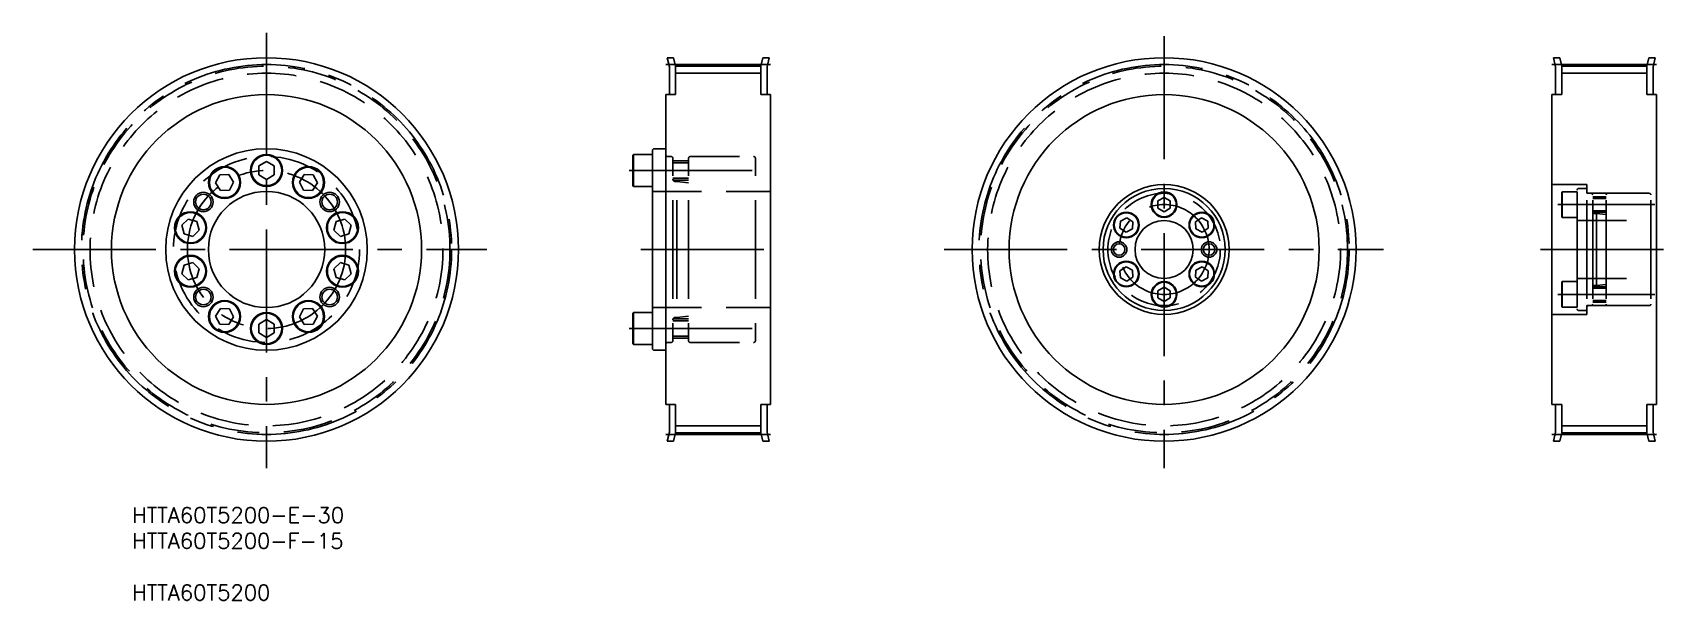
# Model space of a CAD drawing. Extents: x -11 to 411, y 12 to 158.
import ezdxf

# ---------------------------------------------------------------- set-up
doc = ezdxf.new("R2010")
doc.units = 0
doc.header["$PDMODE"] = 1
doc.linetypes.add('CENTER', pattern=[50.8, 31.75, -6.35, 6.35, -6.35])
doc.linetypes.add('DASHED', pattern=[19.05, 12.7, -6.35])
doc.layers.get('0').update_dxf_attribs({"linetype": 'CONTINUOUS'})
doc.layers.add('CENTER', color=1, linetype='CENTER')
doc.styles.add('MISUMI', font='txt.shx')

# ---------------------------------------------------------------- blocks, each defined once
blk = doc.blocks.new('*U6')
at = {"color": 7, "linetype": 'CONTINUOUS', "style": 'MISUMI'}
for s, p in [('HTTA60T5200-E-30', (15.05, 31.56)), ('HTTA60T5200-F-15', (15.05, 24.9)), ('HTTA60T5200', (15.05, 11.56))]:
    blk.add_text(s, height=4, dxfattribs=at).set_placement(p)

msp = doc.modelspace()

# ---------------------------------------------------------------- linework, layer by layer
at = {"color": 7, "linetype": 'CONTINUOUS'}
for p, q in [((153.66, 149.28), (153.1, 151.64)), ((154.75, 151.64), (153.1, 151.64)), ((153.66, 142.14), (153.66, 149.28)), ((155.26, 149.47), (154.75, 151.64)), ((155.26, 142.14), (155.26, 149.47)), ((155.26, 149.47), (177.26, 149.47)), ((177.26, 149.47), (177.77, 151.64)), ((177.26, 142.14), (177.26, 149.47)), ((177.77, 151.64), (179.41, 151.64)), ((178.86, 149.28), (179.41, 151.64)), ((178.86, 142.14), (178.86, 149.28)), ((382.21, 149.28), (381.66, 151.64)), ((383.3, 151.64), (381.66, 151.64)), ((382.21, 142.14), (382.21, 149.28)), ((383.81, 149.47), (383.3, 151.64)), ((383.81, 142.14), (383.81, 149.47)), ((383.81, 149.47), (405.81, 149.47)), ((405.81, 149.47), (406.32, 151.64)), ((405.81, 142.14), (405.81, 149.47)), ((406.32, 151.64), (407.96, 151.64)), ((407.41, 149.28), (407.96, 151.64)), ((407.41, 142.14), (407.41, 149.28)), ((152.76, 102.14), (152.76, 142.14)), ((152.76, 142.14), (155.26, 142.14)), ((179.76, 142.14), (177.26, 142.14)), ((179.76, 102.14), (179.76, 142.14)), ((381.31, 102.14), (381.31, 142.14)), ((381.31, 142.14), (383.81, 142.14)), ((408.31, 142.14), (405.81, 142.14)), ((408.31, 102.14), (408.31, 142.14)), ((144.26, 126.47), (144.37, 126.67)), ((144.37, 118.42), (144.37, 126.67)), ((144.37, 126.67), (149.26, 126.67)), ((149.26, 102.14), (149.26, 127.64)), ((149.26, 118.42), (149.26, 126.67)), ((149.76, 128.14), (152.26, 128.14)), ((152.76, 102.14), (152.76, 127.64)), ((49.73, 124.85), (47.73, 123.7)), ((47.73, 123.7), (47.73, 121.39)), ((51.73, 123.7), (49.73, 124.85)), ((51.73, 121.39), (51.73, 123.7)), ((144.26, 118.62), (144.26, 126.47)), ((149.26, 120.04), (149.26, 125.04)), ((37.69, 121.4), (36.61, 119.36)), ((36.61, 119.36), (37.83, 117.41)), ((40, 121.48), (37.69, 121.4)), ((41.23, 119.53), (40, 121.48)), ((40.14, 117.49), (41.23, 119.53)), ((47.73, 121.39), (49.73, 120.24)), ((49.73, 120.24), (51.73, 121.39)), ((58.23, 119.53), (59.45, 121.48)), ((59.31, 117.49), (58.23, 119.53)), ((59.45, 121.48), (61.76, 121.4)), ((62.85, 119.36), (61.62, 117.41)), ((61.76, 121.4), (62.85, 119.36)), ((144.26, 118.62), (144.37, 118.42)), ((144.37, 118.42), (149.26, 118.42)), ((37.83, 117.41), (40.14, 117.49)), ((61.62, 117.41), (59.31, 117.49)), ((149.26, 114.89), (149.26, 114.89)), ((281.26, 115.59), (279.66, 114.67)), ((279.66, 114.67), (279.66, 112.82)), ((282.86, 114.67), (281.26, 115.59)), ((282.06, 115.13), (282.06, 115.13)), ((282.46, 114.9), (282.46, 114.9)), ((282.86, 112.82), (282.86, 114.67)), ((29.56, 110.01), (27.9, 108.4)), ((31.78, 109.37), (29.56, 110.01)), ((67.68, 109.37), (69.9, 110.01)), ((69.9, 110.01), (71.56, 108.4)), ((271.62, 110.31), (269.98, 109.47)), ((273.17, 109.3), (271.62, 110.31)), ((279.66, 112.82), (281.26, 111.9)), ((281.26, 111.9), (282.86, 112.82)), ((289.34, 109.3), (290.89, 110.31)), ((290.89, 110.31), (292.53, 109.47)), ((27.9, 108.4), (28.46, 106.16)), ((28.46, 106.16), (30.68, 105.53)), ((30.68, 105.53), (32.34, 107.13)), ((32.34, 107.13), (31.78, 109.37)), ((67.12, 107.13), (67.68, 109.37)), ((68.78, 105.53), (67.12, 107.13)), ((71, 106.16), (68.78, 105.53)), ((71.56, 108.4), (71, 106.16)), ((149.26, 108.52), (149.26, 108.52)), ((269.98, 109.47), (269.88, 107.62)), ((269.88, 107.62), (271.43, 106.62)), ((271.43, 106.62), (273.08, 107.46)), ((273.08, 107.46), (273.17, 109.3)), ((289.43, 107.46), (289.34, 109.3)), ((291.08, 106.62), (289.43, 107.46)), ((292.63, 107.62), (291.08, 106.62)), ((292.53, 109.47), (292.63, 107.62)), ((149.26, 102.14), (149.26, 76.64)), ((152.76, 102.14), (152.76, 76.64)), ((152.76, 102.14), (152.76, 62.14)), ((179.76, 102.14), (179.76, 62.14)), ((381.31, 102.14), (381.31, 62.14)), ((408.31, 102.14), (408.31, 62.14)), ((27.9, 95.88), (28.46, 98.13)), ((28.46, 98.13), (30.68, 98.76)), ((30.68, 98.76), (32.34, 97.16)), ((32.34, 97.16), (31.78, 94.92)), ((68.78, 98.76), (67.12, 97.16)), ((67.12, 97.16), (67.68, 94.92)), ((71, 98.13), (68.78, 98.76)), ((71.56, 95.88), (71, 98.13)), ((271.43, 97.67), (269.88, 96.67)), ((273.08, 96.83), (271.43, 97.67)), ((289.43, 96.83), (291.08, 97.67)), ((291.08, 97.67), (292.63, 96.67)), ((29.56, 94.28), (27.9, 95.88)), ((31.78, 94.92), (29.56, 94.28)), ((67.68, 94.92), (69.9, 94.28)), ((69.9, 94.28), (71.56, 95.88)), ((269.88, 96.67), (269.98, 94.82)), ((269.98, 94.82), (271.62, 93.98)), ((271.62, 93.98), (273.17, 94.99)), ((273.17, 94.99), (273.08, 96.83)), ((289.34, 94.99), (289.43, 96.83)), ((290.89, 93.98), (289.34, 94.99)), ((292.53, 94.82), (290.89, 93.98)), ((292.63, 96.67), (292.53, 94.82)), ((281.26, 92.39), (279.66, 91.47)), ((279.66, 91.47), (279.66, 89.62)), ((279.66, 89.62), (281.26, 88.7)), ((282.86, 91.47), (281.26, 92.39)), ((281.26, 88.7), (282.86, 89.62)), ((282.86, 89.62), (282.86, 91.47)), ((36.61, 84.92), (37.83, 86.88)), ((37.69, 82.89), (36.61, 84.92)), ((37.83, 86.88), (40.14, 86.8)), ((41.23, 84.76), (40, 82.81)), ((40.14, 86.8), (41.23, 84.76)), ((59.31, 86.8), (58.23, 84.76)), ((58.23, 84.76), (59.45, 82.81)), ((61.62, 86.88), (59.31, 86.8)), ((62.85, 84.92), (61.62, 86.88)), ((61.76, 82.89), (62.85, 84.92)), ((144.26, 85.67), (144.37, 85.87)), ((144.26, 85.67), (144.26, 77.82)), ((144.37, 85.87), (144.37, 77.62)), ((144.37, 85.87), (149.26, 85.87)), ((149.26, 85.87), (149.26, 77.62)), ((40, 82.81), (37.69, 82.89)), ((47.73, 82.9), (49.73, 84.05)), ((47.73, 80.59), (47.73, 82.9)), ((49.73, 79.44), (47.73, 80.59)), ((49.73, 84.05), (51.73, 82.9)), ((51.73, 80.59), (49.73, 79.44)), ((51.73, 82.9), (51.73, 80.59)), ((59.45, 82.81), (61.76, 82.89)), ((149.26, 84.24), (149.26, 79.24)), ((144.26, 77.82), (144.37, 77.62)), ((144.37, 77.62), (149.26, 77.62)), ((149.76, 76.14), (152.26, 76.14)), ((152.76, 62.14), (155.26, 62.14)), ((153.66, 62.14), (153.66, 55)), ((155.26, 62.14), (155.26, 54.82)), ((177.26, 62.14), (177.26, 54.82)), ((179.76, 62.14), (177.26, 62.14)), ((178.86, 62.14), (178.86, 55)), ((381.31, 62.14), (383.81, 62.14)), ((382.21, 62.14), (382.21, 55)), ((383.81, 62.14), (383.81, 54.82)), ((405.81, 62.14), (405.81, 54.82)), ((408.31, 62.14), (405.81, 62.14)), ((407.41, 62.14), (407.41, 55)), ((153.66, 55), (153.1, 52.64)), ((178.86, 55), (179.41, 52.64)), ((382.21, 55), (381.66, 52.64)), ((407.41, 55), (407.96, 52.64)), ((154.75, 52.64), (153.1, 52.64)), ((155.26, 54.82), (154.75, 52.64)), ((155.26, 54.82), (177.26, 54.82)), ((177.26, 54.82), (177.77, 52.64)), ((177.77, 52.64), (179.41, 52.64)), ((383.3, 52.64), (381.66, 52.64)), ((383.81, 54.82), (383.3, 52.64)), ((383.81, 54.82), (405.81, 54.82)), ((405.81, 54.82), (406.32, 52.64)), ((406.32, 52.64), (407.96, 52.64))]:
    msp.add_line(p, q, dxfattribs=at)
at = {"color": 3, "linetype": 'CONTINUOUS'}
for p, q in [((155.26, 147.67), (177.26, 147.67)), ((383.81, 147.67), (405.81, 147.67)), ((155.26, 56.62), (177.26, 56.62)), ((383.81, 56.62), (405.81, 56.62))]:
    msp.add_line(p, q, dxfattribs=at)
at = {"color": 3, "linetype": 'DASHED'}
for p, q in [((153.17, 126.14), (154.06, 126.14)), ((154.56, 102.14), (154.56, 125.64)), ((158.56, 125.04), (154.56, 125.04)), ((158.56, 124.54), (154.56, 124.54)), ((158.56, 102.14), (158.56, 125.64)), ((159.06, 126.14), (175.36, 126.14)), ((175.86, 102.14), (175.86, 125.64)), ((158.56, 120.54), (154.56, 120.54)), ((158.56, 120.04), (154.56, 120.04)), ((155.16, 119.67), (155.56, 119.67)), ((155.56, 102.14), (155.56, 119.67)), ((155.56, 119.67), (158.56, 119.33)), ((381.31, 118.89), (390.31, 118.89)), ((390.31, 116.64), (390.31, 118.89)), ((149.26, 117.14), (179.76, 117.14)), ((383.81, 116.88), (383.9, 117.04)), ((383.81, 110.61), (383.81, 116.88)), ((383.9, 110.44), (383.9, 117.04)), ((383.9, 117.04), (387.81, 117.04)), ((387.81, 102.14), (387.81, 117.49)), ((387.81, 110.44), (387.81, 117.04)), ((387.81, 111.74), (387.81, 115.74)), ((388.21, 117.89), (389.91, 117.89)), ((390.31, 102.14), (390.31, 117.49)), ((390.31, 116.64), (408.31, 116.64)), ((390.72, 116.64), (391.41, 116.64)), ((391.81, 102.14), (391.81, 116.24)), ((395.31, 115.74), (391.81, 115.74)), ((395.31, 115.34), (391.81, 115.34)), ((395.31, 102.14), (395.31, 116.24)), ((395.71, 116.64), (406.41, 116.64)), ((406.81, 102.14), (406.81, 116.24)), ((383.81, 110.61), (383.9, 110.44)), ((383.9, 110.44), (387.81, 110.44)), ((395.31, 112.14), (391.81, 112.14)), ((395.31, 111.74), (391.82, 111.74)), ((392.22, 111.44), (392.81, 111.44)), ((392.81, 111.44), (395.31, 111.19)), ((392.81, 102.14), (392.81, 111.44)), ((387.81, 109.64), (406.81, 109.64)), ((154.56, 102.14), (154.56, 78.64)), ((155.56, 102.14), (155.56, 84.62)), ((158.56, 102.14), (158.56, 78.64)), ((175.86, 102.14), (175.86, 78.64)), ((387.81, 102.14), (387.81, 86.79)), ((390.31, 102.14), (390.31, 86.79)), ((391.81, 102.14), (391.81, 88.04)), ((392.81, 102.14), (392.81, 92.84)), ((395.31, 102.14), (395.31, 88.04)), ((406.81, 102.14), (406.81, 88.04)), ((383.81, 93.68), (383.9, 93.84)), ((383.81, 93.68), (383.81, 87.41)), ((383.9, 93.84), (387.81, 93.84)), ((383.9, 93.84), (383.9, 87.24)), ((387.81, 94.64), (406.81, 94.64)), ((387.81, 93.84), (387.81, 87.24)), ((392.22, 92.84), (392.81, 92.84)), ((392.81, 92.84), (395.31, 93.09)), ((387.81, 92.54), (387.81, 88.54)), ((395.31, 92.14), (391.81, 92.14)), ((395.31, 88.94), (391.81, 88.94)), ((395.31, 92.54), (391.82, 92.54)), ((149.26, 87.14), (179.76, 87.14)), ((155.16, 84.62), (155.56, 84.62)), ((155.56, 84.62), (158.56, 84.96)), ((381.31, 85.39), (390.31, 85.39)), ((383.81, 87.41), (383.9, 87.24)), ((383.9, 87.24), (387.81, 87.24)), ((388.21, 86.39), (389.91, 86.39)), ((390.31, 87.64), (390.31, 85.39)), ((390.31, 87.64), (408.31, 87.64)), ((390.72, 87.64), (391.41, 87.64)), ((395.31, 88.54), (391.81, 88.54)), ((395.71, 87.64), (406.41, 87.64)), ((158.56, 84.24), (154.56, 84.24)), ((158.56, 83.74), (154.56, 83.74)), ((153.17, 78.14), (154.06, 78.14)), ((158.56, 79.74), (154.56, 79.74)), ((158.56, 79.24), (154.56, 79.24)), ((159.06, 78.14), (175.36, 78.14))]:
    msp.add_line(p, q, dxfattribs=at)
at = {"color": 7, "linetype": 'CONTINUOUS'}
for centre, radius in [((49.73, 102.14), 49.5), ((281.26, 102.14), 49.5), ((49.73, 102.14), 40), ((281.26, 102.14), 40), ((49.73, 102.14), 26), ((49.73, 122.54), 4.12), ((38.92, 119.44), 4.12), ((38.92, 119.44), 3.92), ((49.73, 122.54), 3.92), ((60.54, 119.44), 4.12), ((60.54, 119.44), 3.92), ((281.26, 102.14), 16.75), ((33.44, 114.42), 2), ((49.73, 102.14), 15), ((66.02, 114.42), 2), ((281.26, 102.14), 15.75), ((281.26, 113.74), 3.3), ((281.26, 113.74), 3.14), ((30.12, 107.77), 4.12), ((30.12, 107.77), 3.92), ((69.34, 107.77), 4.12), ((69.34, 107.77), 3.92), ((271.53, 108.46), 3.3), ((271.53, 108.46), 3.14), ((290.98, 108.46), 3.3), ((290.98, 108.46), 3.14), ((281.26, 102.14), 7.5), ((269.66, 102.14), 1.5), ((292.86, 102.14), 1.5), ((30.12, 96.52), 4.12), ((30.12, 96.52), 3.92), ((69.34, 96.52), 4.12), ((69.34, 96.52), 3.92), ((271.53, 95.83), 3.3), ((271.53, 95.83), 3.14), ((290.98, 95.83), 3.3), ((290.98, 95.83), 3.14), ((281.26, 90.54), 3.3), ((281.26, 90.54), 3.14), ((33.44, 89.87), 2), ((38.92, 84.84), 4.12), ((38.92, 84.84), 3.92), ((60.54, 84.84), 4.12), ((60.54, 84.84), 3.92), ((66.02, 89.87), 2), ((49.73, 81.74), 4.12), ((49.73, 81.74), 3.92)]:
    msp.add_circle(centre, radius, dxfattribs=at)
at = {"color": 3, "linetype": 'DASHED'}
for centre, radius in [((49.73, 102.14), 47.32), ((49.73, 102.14), 45.52), ((281.26, 102.14), 47.32), ((281.26, 102.14), 45.52), ((49.73, 102.14), 24), ((281.26, 102.14), 14.5)]:
    msp.add_circle(centre, radius, dxfattribs=at)
at = {"color": 3}
for centre, radius in [((33.44, 114.42), 2.5), ((66.02, 114.42), 2.5), ((269.66, 102.14), 2), ((292.86, 102.14), 2), ((33.44, 89.87), 2.5), ((66.02, 89.87), 2.5)]:
    msp.add_circle(centre, radius, dxfattribs=at)
at = {"color": 7, "linetype": 'CONTINUOUS'}
for centre, start, end in [((149.76, 127.64), 90, 180.0009), ((152.26, 127.64), 0, 90), ((149.76, 76.64), 179.9991, 270), ((152.26, 76.64), 270, 0)]:
    msp.add_arc(centre, 0.5, start, end, dxfattribs=at)
at = {"color": 3, "linetype": 'DASHED'}
for centre, radius, start, end in [((153.17, 126.55), 0.41, 180, 270), ((154.06, 125.64), 0.5, 0, 90), ((159.06, 125.64), 0.5, 90, 180), ((175.36, 125.64), 0.5, 0, 90), ((155.16, 120.27), 0.6, 180, 270), ((388.21, 117.49), 0.4, 90, 180), ((389.91, 117.49), 0.4, 0, 90), ((390.72, 117.05), 0.41, 180, 270), ((391.41, 116.24), 0.4, 0, 90), ((395.71, 116.24), 0.4, 90, 180), ((406.41, 116.24), 0.4, 0, 90), ((392.22, 111.85), 0.41, 180, 270), ((392.22, 92.43), 0.41, 90, 180), ((155.16, 84.02), 0.6, 90, 180), ((388.21, 86.79), 0.4, 180, 270), ((389.91, 86.79), 0.4, 270, 0), ((390.72, 87.23), 0.41, 90, 180), ((391.41, 88.04), 0.4, 270, 0), ((395.71, 88.04), 0.4, 180, 270), ((406.41, 88.04), 0.4, 270, 0), ((153.17, 77.73), 0.41, 90, 180), ((154.06, 78.64), 0.5, 270, 0), ((159.06, 78.64), 0.5, 180, 270), ((175.36, 78.64), 0.5, 270, 0)]:
    msp.add_arc(centre, radius, start, end, dxfattribs=at)
at = {"color": 7, "linetype": 'CONTINUOUS'}
for p in [(199.34, 126.85), (197.34, 124.35), (200.64, 121.65), (201.14, 121.65), (197.34, 110.35), (200.64, 113.05), (201.14, 113.05), (197.34, 106.6), (199.34, 107.85)]:
    msp.add_point(p, dxfattribs=at)
at = {"layer": 'CENTER', "color": 1, "linetype": 'CENTER'}
for p, q in [((49.73, 158.11), (49.73, 45.65)), ((281.26, 157.18), (281.26, 45.72)), ((152.76, 149.89), (179.76, 149.89)), ((381.31, 149.89), (408.31, 149.89)), ((143.26, 122.54), (176.86, 122.54)), ((382.81, 113.74), (407.81, 113.74)), ((-10.58, 102.14), (106.59, 102.14)), ((146.25, 102.14), (182.76, 102.14)), ((224.51, 102.14), (337.87, 102.14)), ((378.31, 102.14), (411.31, 102.14)), ((382.81, 90.54), (407.81, 90.54)), ((143.26, 81.74), (176.86, 81.74)), ((152.76, 54.4), (179.76, 54.4)), ((381.31, 54.4), (408.31, 54.4))]:
    msp.add_line(p, q, dxfattribs=at)
for centre, radius in [((49.73, 102.14), 47.74), ((281.26, 102.14), 47.74), ((49.73, 102.14), 20.4), ((281.26, 102.14), 11.6)]:
    msp.add_circle(centre, radius, dxfattribs=at)

# ---------------------------------------------------------------- block references
at = {"color": 7, "linetype": 'CONTINUOUS'}
msp.add_blockref('*U6', (0, 0), dxfattribs=at)

doc.saveas('drawing.dxf')
